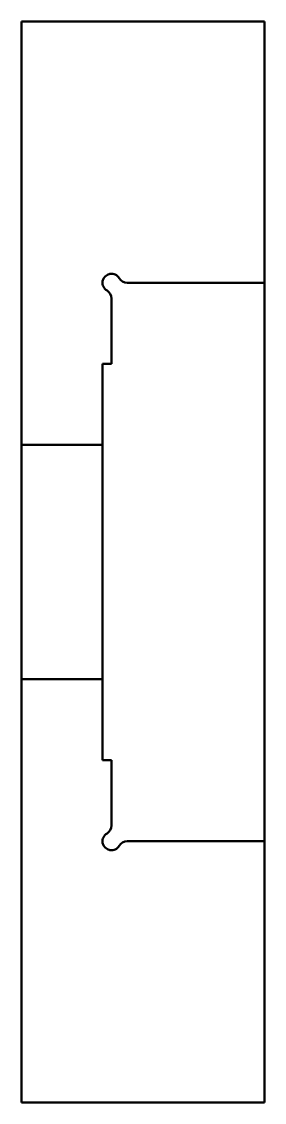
# Model space of a CAD drawing. Extents: x 20 to 47, y 20 to 140.
import ezdxf

# ---------------------------------------------------------------- set-up
doc = ezdxf.new("R2010")
doc.units = 0
doc.layers.add('AM_0', color=7, linetype='CONTINUOUS', lineweight=50)

msp = doc.modelspace()

# ---------------------------------------------------------------- linework, layer by layer
at = {"layer": 'AM_0'}
for p, q in [((20, 20), (20, 140)), ((20, 140), (47, 140)), ((47, 140), (47, 20)), ((47, 111), (31.73, 111)), ((30, 109.27), (30, 102)), ((30, 102), (29, 102)), ((29, 102), (29, 58)), ((29, 93), (20, 93)), ((20, 93), (20, 93)), ((20, 67), (29, 67)), ((30, 58), (29, 58)), ((30, 50.73), (30, 58)), ((47, 49), (31.73, 49)), ((20, 20), (47, 20))]:
    msp.add_line(p, q, dxfattribs=at)
for centre, start, end in [((30, 111), 30, 240), ((31.73, 112), 210, 270), ((29, 109.27), 0, 60), ((29, 50.73), 300, 0), ((30, 49), 120, 330), ((31.73, 48), 90, 150)]:
    msp.add_arc(centre, 1, start, end, dxfattribs=at)

doc.saveas('drawing.dxf')
